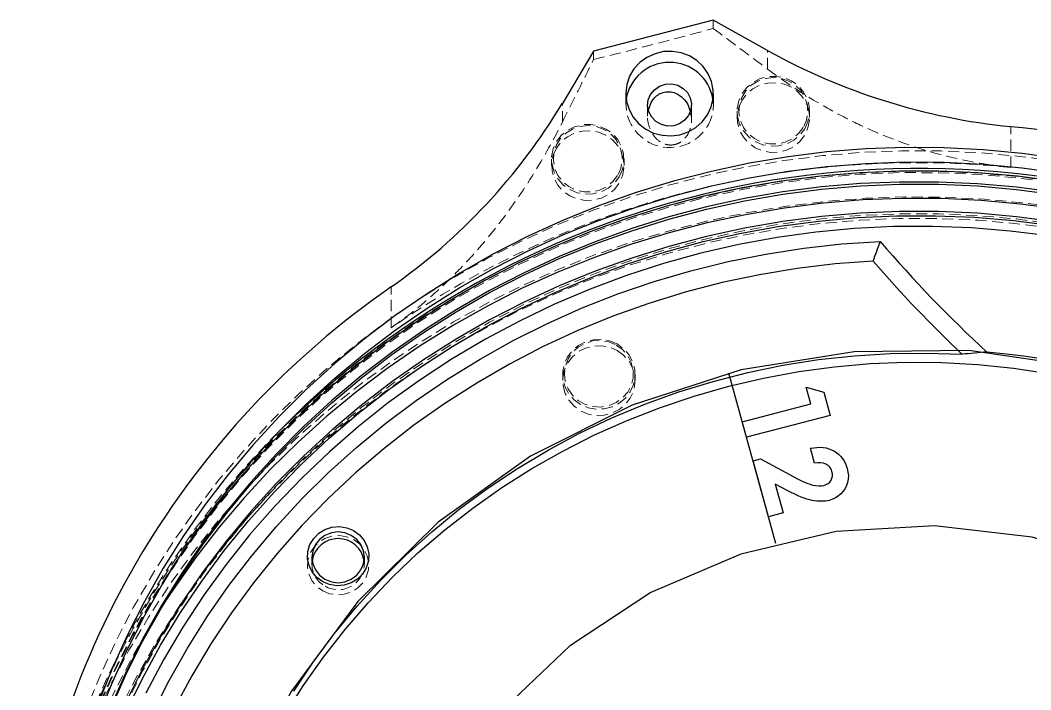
# Model space of a CAD drawing. Header units: millimetres. Extents: x -115 to 115, y -118 to 118.
# Drawn here: x -102.5 to 12.9, y 42 to 118.4 of the extents above; entities that cross this region are included whole.
import ezdxf

# ---------------------------------------------------------------- set-up
doc = ezdxf.new("R2010")
doc.units = ezdxf.units.MM
doc.linetypes.add('HIDDEN', pattern=[1.905, 1.27, -0.635])

msp = doc.modelspace()

# ---------------------------------------------------------------- linework, layer by layer
at = {"color": 7, "linetype": 'Continuous', "lineweight": 25}
for p, q in [((-23.37, 118.39), (-37.03, 114.85)), ((-17.18, 114.94), (-23.37, 118.39)), ((-37.03, 114.85), (-40.6, 108.88))]:
    msp.add_line(p, q, dxfattribs=at)
at = {"color": 7, "linetype": 'HIDDEN', "lineweight": 18}
for p, q in [((-23.37, 117.45), (-23.37, 118.39)), ((-37.03, 113.92), (-37.03, 114.85)), ((-17.18, 112.81), (-17.18, 114.94)), ((-33.36, 110.01), (-33.36, 108.72)), ((-23.36, 108.72), (-23.36, 110.01)), ((-40.6, 106.75), (-40.6, 108.88)), ((-30.86, 108.72), (-30.86, 107.35)), ((-25.86, 107.03), (-25.86, 108.72)), ((-20.64, 108), (-20.64, 107.27)), ((-12.37, 107.27), (-12.37, 108)), ((10.59, 101.58), (10.59, 106.24)), ((-41.83, 102.52), (-41.83, 101.79)), ((-33.56, 101.79), (-33.56, 102.52)), ((-60.15, 83.28), (-60.15, 87.93)), ((-40.56, 77.97), (-40.56, 77.25)), ((-32.29, 77.25), (-32.29, 77.97)), ((-69.2, 57.08), (-69.2, 56.3)), ((-63.2, 56.3), (-63.2, 57.08))]:
    msp.add_line(p, q, dxfattribs=at)
at = {"color": 7, "linetype": 'Continuous'}
msp.add_line((-16.21, 58.64), (-21.61, 78.11), dxfattribs=at)
at = {"color": 7, "linetype": 'Continuous', "lineweight": 25, "flags": 128}
for points in [[(-24.03, 107.6), (-23.62, 108.49), (-23.4, 109.44), (-23.38, 110.42), (-23.57, 111.38), (-23.95, 112.28), (-24.51, 113.09), (-25.24, 113.78), (-26.09, 114.31), (-27.03, 114.66), (-28.03, 114.83), (-29.04, 114.8), (-30.02, 114.57), (-30.94, 114.15), (-31.75, 113.57), (-32.42, 112.84), (-32.92, 111.99), (-33.24, 111.06), (-33.36, 110.09), (-33.28, 109.12), (-32.99, 108.18), (-32.51, 107.32), (-31.87, 106.57), (-31.08, 105.96), (-30.18, 105.51), (-29.2, 105.25), (-28.19, 105.18), (-27.19, 105.31), (-26.24, 105.64), (-25.37, 106.14), (-24.62, 106.8), (-24.03, 107.6)], [(-26.2, 107.51), (-26.64, 106.97), (-27.22, 106.57), (-27.89, 106.34), (-28.6, 106.31), (-29.29, 106.47), (-29.91, 106.82), (-30.4, 107.32), (-30.73, 107.93), (-30.86, 108.6), (-30.79, 109.29), (-30.53, 109.92), (-30.09, 110.46), (-29.51, 110.86), (-28.84, 111.09), (-28.13, 111.12), (-27.43, 110.96), (-26.82, 110.61), (-26.33, 110.12), (-26, 109.51), (-25.87, 108.83), (-25.93, 108.15), (-26.2, 107.51)], [(16.3, 102.58), (11.88, 103.19), (7.44, 103.61), (2.98, 103.83), (-1.49, 103.86), (-5.95, 103.7), (-10.4, 103.35), (-14.83, 102.8), (-19.23, 102.06), (-23.59, 101.13), (-27.9, 100.02), (-32.16, 98.72), (-36.35, 97.23), (-40.47, 95.57), (-44.51, 93.72), (-48.46, 91.71), (-52.31, 89.52), (-56.05, 87.17), (-59.68, 84.67), (-63.19, 82), (-66.58, 79.19), (-69.83, 76.23), (-72.94, 73.14), (-75.9, 69.91), (-78.71, 66.56), (-81.36, 63.09), (-83.85, 59.51), (-86.17, 55.82), (-88.31, 52.04), (-90.28, 48.16), (-92.07, 44.21), (-93.67, 40.19)], [(-93.67, 38.53), (-92.07, 42.56), (-90.28, 46.51), (-88.31, 50.38), (-86.17, 54.16), (-83.85, 57.85), (-81.36, 61.43), (-78.71, 64.9), (-75.9, 68.25), (-72.94, 71.48), (-69.83, 74.57), (-66.58, 77.53), (-63.19, 80.34), (-59.68, 83.01), (-56.05, 85.52), (-52.31, 87.87), (-48.46, 90.05), (-44.51, 92.07), (-40.47, 93.91), (-36.35, 95.57), (-32.16, 97.06), (-27.9, 98.36), (-23.59, 99.48), (-19.23, 100.41), (-14.83, 101.14), (-10.4, 101.69), (-5.95, 102.05), (-1.49, 102.21), (2.98, 102.17), (7.44, 101.95), (11.88, 101.53), (16.3, 100.92)], [(15.84, 99.99), (11.37, 100.57), (6.88, 100.97), (2.37, 101.17), (-2.14, 101.17), (-6.65, 100.98), (-11.14, 100.6), (-15.62, 100.02), (-20.06, 99.25), (-24.46, 98.29), (-28.81, 97.13), (-33.11, 95.79), (-37.33, 94.27), (-41.49, 92.57), (-45.56, 90.68), (-49.54, 88.63), (-53.42, 86.4), (-57.19, 84.01), (-60.85, 81.46), (-64.38, 78.75), (-67.79, 75.89), (-71.06, 72.89), (-74.19, 69.75), (-77.17, 66.47), (-79.99, 63.07), (-82.66, 59.56), (-83.55, 58.3)], [(15.64, 98.75), (11.23, 99.33), (6.79, 99.72), (2.34, 99.91), (-2.11, 99.92), (-6.56, 99.73), (-11, 99.35), (-15.42, 98.78), (-19.8, 98.02), (-24.14, 97.07), (-28.44, 95.93), (-32.68, 94.61), (-36.85, 93.1), (-40.95, 91.42), (-44.97, 89.56), (-48.9, 87.53), (-52.73, 85.34), (-56.45, 82.97), (-60.06, 80.46), (-63.55, 77.78), (-66.91, 74.96), (-70.14, 72), (-73.23, 68.9), (-76.17, 65.66), (-78.96, 62.31), (-81.59, 58.84), (-84.06, 55.25), (-86.36, 51.57), (-88.48, 47.79), (-90.43, 43.92), (-92.2, 39.97)], [(-92.2, 39.72), (-90.43, 43.67), (-88.48, 47.54), (-86.36, 51.32), (-84.06, 55.01), (-81.59, 58.59), (-78.96, 62.06), (-76.17, 65.42), (-73.23, 68.65), (-70.14, 71.75), (-66.91, 74.71), (-63.55, 77.53), (-60.06, 80.21), (-56.45, 82.73), (-52.73, 85.09), (-48.9, 87.29), (-44.97, 89.32), (-40.95, 91.17), (-36.85, 92.86), (-32.68, 94.36), (-28.44, 95.68), (-24.14, 96.82), (-19.8, 97.77), (-15.42, 98.53), (-11, 99.1), (-6.56, 99.48), (-2.11, 99.67), (2.34, 99.66), (6.79, 99.47), (11.23, 99.08), (15.64, 98.5)], [(16.15, 96.8), (11.69, 97.4), (7.21, 97.81), (2.71, 98.02), (-1.79, 98.04), (-6.29, 97.87), (-10.78, 97.5), (-15.24, 96.94), (-19.68, 96.19), (-24.07, 95.25), (-28.42, 94.12), (-32.72, 92.81), (-36.94, 91.32), (-41.1, 89.64), (-45.17, 87.79), (-49.16, 85.76), (-53.04, 83.57), (-56.83, 81.21), (-60.5, 78.69), (-64.05, 76.02), (-67.47, 73.19), (-70.76, 70.23), (-73.91, 67.12), (-76.92, 63.88), (-79.77, 60.52), (-82.47, 57.03), (-85, 53.44), (-86.04, 51.86)], [(-90.46, 39.33), (-88.55, 43.23), (-86.46, 47.04), (-84.2, 50.76), (-81.77, 54.37), (-79.17, 57.88), (-76.41, 61.27), (-73.5, 64.53), (-70.43, 67.67), (-67.22, 70.67), (-63.88, 73.52), (-60.4, 76.23), (-56.8, 78.78), (-53.09, 81.18), (-49.27, 83.41), (-45.35, 85.47), (-41.34, 87.36), (-37.24, 89.07), (-33.06, 90.6), (-28.82, 91.95), (-24.53, 93.11), (-20.18, 94.09), (-15.79, 94.87), (-11.36, 95.46), (-6.92, 95.86), (-2.46, 96.06), (2.01, 96.07), (6.47, 95.89), (10.91, 95.51), (15.34, 94.94)], [(15.64, 95.38), (11.23, 95.96), (6.79, 96.35), (2.34, 96.55), (-2.11, 96.55), (-6.56, 96.37), (-11, 95.99), (-15.42, 95.41), (-19.8, 94.65), (-24.14, 93.7), (-28.44, 92.57), (-32.68, 91.24), (-36.85, 89.74), (-40.95, 88.06), (-44.97, 86.2), (-48.9, 84.17), (-52.73, 81.97), (-56.45, 79.61), (-60.06, 77.09), (-63.55, 74.42), (-66.91, 71.6), (-70.14, 68.63), (-73.23, 65.53), (-76.17, 62.3), (-78.96, 58.94), (-81.59, 55.47), (-84.06, 51.89), (-86.36, 48.2), (-88.48, 44.42), (-90.43, 40.55)], [(14.96, 93.76), (10.54, 94.32), (6.11, 94.68), (1.66, 94.85), (-2.79, 94.83), (-7.24, 94.61), (-11.67, 94.19), (-16.08, 93.59), (-20.45, 92.78), (-24.78, 91.79), (-29.06, 90.61), (-33.28, 89.24), (-37.43, 87.69), (-41.51, 85.96), (-45.5, 84.05), (-49.39, 81.97), (-53.18, 79.72), (-56.87, 77.3), (-60.43, 74.73), (-63.88, 72), (-67.18, 69.12), (-70.36, 66.1), (-73.38, 62.95), (-76.26, 59.67), (-78.97, 56.26), (-81.53, 52.74), (-83.91, 49.11), (-86.12, 45.38), (-88.16, 41.55)], [(-87.43, 39.19), (-85.5, 43), (-83.4, 46.72), (-81.12, 50.34), (-78.67, 53.85), (-76.06, 57.26), (-73.29, 60.55), (-70.37, 63.71), (-67.3, 66.74), (-64.09, 69.63), (-60.75, 72.38), (-57.29, 74.98), (-53.7, 77.42), (-50, 79.7), (-46.2, 81.82), (-42.31, 83.77), (-38.32, 85.54), (-34.26, 87.14), (-30.12, 88.56), (-25.93, 89.79), (-21.68, 90.84), (-17.38, 91.7), (-13.05, 92.37), (-8.69, 92.85), (-4.31, 93.13)], [(-5.12, 90.89), (-9.47, 90.56), (-13.8, 90.04), (-18.1, 89.33), (-22.37, 88.43), (-26.58, 87.34), (-30.74, 86.06), (-34.83, 84.59), (-38.85, 82.95), (-42.79, 81.13), (-46.63, 79.13), (-50.38, 76.97), (-54.01, 74.64), (-57.54, 72.15), (-60.94, 69.51), (-64.21, 66.72), (-67.34, 63.78), (-70.33, 60.71), (-73.17, 57.51), (-75.85, 54.18), (-78.37, 50.74), (-80.73, 47.19), (-82.91, 43.54), (-84.91, 39.8)], [(-71.26, 41.78), (-69.04, 45.11), (-66.64, 48.34), (-64.08, 51.45), (-61.37, 54.43), (-58.51, 57.28), (-55.51, 60), (-52.37, 62.56), (-49.11, 64.97), (-45.72, 67.23), (-42.23, 69.32), (-38.63, 71.25), (-34.94, 72.99), (-31.17, 74.57), (-27.32, 75.96), (-23.4, 77.16), (-19.43, 78.18), (-15.41, 79.01), (-11.35, 79.65), (-7.26, 80.09), (-3.16, 80.34), (0.95, 80.39), (5.06, 80.25)], [(-72.31, 39.03), (-70.18, 42.41), (-67.87, 45.69), (-65.4, 48.85), (-62.78, 51.89), (-60, 54.8), (-57.08, 57.57), (-54.02, 60.21), (-50.83, 62.69), (-47.52, 65.03), (-44.09, 67.2), (-40.56, 69.21), (-36.93, 71.04), (-33.21, 72.71), (-29.41, 74.19), (-25.54, 75.49), (-21.61, 76.61), (-17.63, 77.54), (-13.6, 78.28), (-9.54, 78.83), (-5.46, 79.19), (-1.37, 79.35), (2.73, 79.32), (6.82, 79.09), (10.9, 78.67), (14.95, 78.06)], [(-64.45, 60.13), (-63.77, 59.64), (-63.24, 59.01), (-62.88, 58.27), (-62.71, 57.48), (-62.74, 56.66), (-62.98, 55.88), (-63.4, 55.17), (-63.98, 54.59), (-64.7, 54.15), (-65.5, 53.89), (-66.34, 53.83), (-67.17, 53.96), (-67.95, 54.28), (-68.62, 54.77), (-69.15, 55.4), (-69.52, 56.13), (-69.68, 56.93), (-69.65, 57.75), (-69.42, 58.53), (-68.99, 59.24), (-68.41, 59.82), (-67.7, 60.26), (-66.9, 60.52), (-66.06, 60.58), (-65.22, 60.45), (-64.45, 60.13)], [(-64.7, 59.58), (-65.42, 59.87), (-66.2, 59.97), (-66.97, 59.87), (-67.7, 59.58), (-68.32, 59.12), (-68.79, 58.52), (-69.09, 57.83), (-69.2, 57.08), (-69.09, 56.33), (-68.79, 55.63), (-68.32, 55.03), (-67.7, 54.57), (-66.97, 54.28), (-66.2, 54.18), (-65.42, 54.28), (-64.7, 54.57), (-64.07, 55.03), (-63.6, 55.63), (-63.3, 56.33), (-63.2, 57.08), (-63.3, 57.83), (-63.6, 58.52), (-64.07, 59.12), (-64.7, 59.58)]]:
    msp.add_lwpolyline(points, dxfattribs=at)
at = {"color": 7, "linetype": 'HIDDEN', "lineweight": 18, "flags": 128}
for points in [[(-12.93, 106), (-12.56, 106.82), (-12.39, 107.7), (-12.42, 108.59), (-12.66, 109.46), (-13.09, 110.25), (-13.7, 110.93), (-14.44, 111.46), (-15.29, 111.82), (-16.2, 111.98), (-17.13, 111.95), (-18.02, 111.72), (-18.84, 111.3), (-19.54, 110.72), (-20.09, 110), (-20.46, 109.18), (-20.63, 108.3), (-20.6, 107.4), (-20.36, 106.54), (-19.93, 105.75), (-19.32, 105.07), (-18.58, 104.54), (-17.73, 104.18), (-16.82, 104.02), (-15.89, 104.05), (-15, 104.28), (-14.18, 104.7), (-13.48, 105.28), (-12.93, 106)], [(-20.09, 109.27), (-20.46, 108.45), (-20.63, 107.57), (-20.6, 106.68), (-20.36, 105.81), (-19.93, 105.02), (-19.32, 104.35), (-18.58, 103.81), (-17.73, 103.46), (-16.82, 103.29), (-15.89, 103.32), (-15, 103.56), (-14.18, 103.97), (-13.48, 104.56), (-12.93, 105.28), (-12.56, 106.1), (-12.39, 106.98), (-12.42, 107.87), (-12.66, 108.73), (-13.09, 109.52), (-13.7, 110.2), (-14.44, 110.73), (-15.29, 111.09), (-16.2, 111.26), (-17.13, 111.22), (-18.02, 110.99), (-18.84, 110.57), (-19.54, 109.99), (-20.09, 109.27)], [(-13.1, 106.15), (-13.65, 105.44), (-14.35, 104.87), (-15.16, 104.48), (-16.05, 104.27), (-16.97, 104.27), (-17.86, 104.48), (-18.67, 104.87), (-19.37, 105.44), (-19.92, 106.15), (-20.28, 106.96), (-20.44, 107.83), (-20.38, 108.71), (-20.12, 109.56), (-19.67, 110.32), (-19.04, 110.96), (-18.28, 111.45), (-17.42, 111.75), (-16.51, 111.85), (-15.6, 111.75), (-14.74, 111.45), (-13.98, 110.96), (-13.35, 110.32), (-12.9, 109.56), (-12.63, 108.71), (-12.58, 107.83), (-12.74, 106.96), (-13.1, 106.15)], [(-34.11, 100.52), (-33.74, 101.34), (-33.57, 102.22), (-33.61, 103.11), (-33.85, 103.97), (-34.28, 104.77), (-34.88, 105.44), (-35.63, 105.97), (-36.48, 106.33), (-37.39, 106.5), (-38.31, 106.46), (-39.21, 106.23), (-40.02, 105.82), (-40.73, 105.23), (-41.28, 104.51), (-41.65, 103.69), (-41.82, 102.81), (-41.78, 101.92), (-41.54, 101.06), (-41.11, 100.27), (-40.51, 99.59), (-39.76, 99.06), (-38.91, 98.7), (-38, 98.53), (-37.08, 98.57), (-36.18, 98.8), (-35.37, 99.22), (-34.66, 99.8), (-34.11, 100.52)], [(-34.29, 100.67), (-34.83, 99.96), (-35.53, 99.39), (-36.35, 99), (-37.24, 98.79), (-38.15, 98.79), (-39.04, 99), (-39.86, 99.39), (-40.56, 99.96), (-41.1, 100.67), (-41.46, 101.48), (-41.62, 102.35), (-41.57, 103.23), (-41.31, 104.07), (-40.85, 104.84), (-40.22, 105.48), (-39.46, 105.96), (-38.6, 106.27), (-37.69, 106.37), (-36.79, 106.27), (-35.93, 105.96), (-35.17, 105.48), (-34.54, 104.84), (-34.08, 104.07), (-33.82, 103.23), (-33.77, 102.35), (-33.92, 101.48), (-34.29, 100.67)], [(-41.28, 103.79), (-41.65, 102.97), (-41.82, 102.09), (-41.78, 101.2), (-41.54, 100.33), (-41.11, 99.54), (-40.51, 98.86), (-39.76, 98.33), (-38.91, 97.97), (-38, 97.81), (-37.08, 97.84), (-36.18, 98.07), (-35.37, 98.49), (-34.66, 99.07), (-34.11, 99.79), (-33.74, 100.61), (-33.57, 101.49), (-33.61, 102.39), (-33.85, 103.25), (-34.28, 104.04), (-34.88, 104.72), (-35.63, 105.25), (-36.48, 105.61), (-37.39, 105.77), (-38.31, 105.74), (-39.21, 105.51), (-40.02, 105.09), (-40.73, 104.51), (-41.28, 103.79)], [(51.43, 89.94), (55.26, 87.65), (58.97, 85.2), (62.57, 82.59), (66.05, 79.83), (69.4, 76.92), (72.61, 73.88), (75.67, 70.69), (78.59, 67.38), (81.35, 63.95), (83.95, 60.4), (86.39, 56.74), (88.65, 52.99), (90.74, 49.14), (92.65, 45.2), (94.38, 41.19), (95.92, 37.1), (97.27, 32.95), (98.43, 28.75), (99.4, 24.51), (100.17, 20.22), (100.74, 15.91), (101.11, 11.58), (101.29, 7.23), (101.26, 2.89), (101.03, -1.45), (100.61, -5.78), (99.98, -10.09), (99.16, -14.36), (98.14, -18.6), (96.93, -22.78), (95.53, -26.92), (93.94, -30.98), (92.16, -34.98), (90.2, -38.89), (88.06, -42.72), (85.75, -46.45), (83.27, -50.08), (80.63, -53.59), (77.82, -56.99), (74.87, -60.27), (71.76, -63.42), (68.51, -66.43), (65.13, -69.3), (61.62, -72.02), (57.99, -74.59), (54.24, -77), (50.39, -79.24), (46.44, -81.32), (42.39, -83.23), (38.26, -84.96), (34.06, -86.51), (29.79, -87.88), (25.46, -89.07), (21.08, -90.06), (16.65, -90.87), (12.2, -91.49), (7.72, -91.92), (3.22, -92.16), (-1.28, -92.2), (-5.77, -92.05), (-10.26, -91.7), (-14.73, -91.17), (-19.16, -90.44), (-23.56, -89.52), (-27.92, -88.42), (-32.22, -87.13), (-36.45, -85.65), (-40.61, -84), (-44.69, -82.17), (-48.69, -80.16), (-52.59, -77.99), (-56.38, -75.65), (-60.06, -73.15), (-63.63, -70.5), (-67.07, -67.69), (-70.37, -64.74), (-73.54, -61.65), (-76.56, -58.43), (-79.43, -55.08), (-82.15, -51.61), (-84.7, -48.03), (-87.08, -44.35), (-89.3, -40.56), (-91.33, -36.68), (-93.19, -32.72), (-94.86, -28.69), (-96.35, -24.58), (-97.64, -20.42), (-98.74, -16.2), (-99.65, -11.94), (-100.36, -7.65), (-100.87, -3.33), (-101.19, 1.01), (-101.3, 5.35), (-101.21, 9.7), (-100.93, 14.04), (-100.44, 18.36), (-99.76, 22.66), (-98.88, 26.92), (-97.8, 31.14), (-96.53, 35.31), (-95.07, 39.42), (-93.42, 43.47), (-91.59, 47.44), (-89.58, 51.33), (-87.39, 55.13), (-85.03, 58.83), (-82.5, 62.43), (-79.8, 65.91), (-76.95, 69.27), (-73.95, 72.51), (-70.8, 75.62), (-67.52, 78.59), (-64.09, 81.41), (-60.55, 84.09), (-56.88, 86.61), (-53.1, 88.97), (-49.22, 91.17), (-45.23, 93.19), (-41.16, 95.05), (-37.01, 96.73), (-32.79, 98.22), (-28.5, 99.54), (-24.15, 100.67), (-19.76, 101.61), (-15.32, 102.36), (-10.86, 102.93), (-6.37, 103.3), (-1.88, 103.47), (2.62, 103.46), (7.12, 103.25), (11.6, 102.85), (16.06, 102.25), (20.49, 101.47), (24.87, 100.5), (29.21, 99.33), (33.49, 97.99), (37.7, 96.46), (41.84, 94.75), (45.9, 92.87), (49.87, 90.81)], [(45.99, 90.5), (41.93, 92.38), (37.79, 94.1), (33.58, 95.63), (29.3, 96.98), (24.96, 98.14), (20.58, 99.12), (16.15, 99.91), (11.69, 100.51), (7.21, 100.91), (2.71, 101.13), (-1.79, 101.15), (-6.29, 100.97), (-10.78, 100.61), (-15.24, 100.05), (-19.68, 99.3), (-24.07, 98.36), (-28.42, 97.23), (-32.72, 95.92), (-36.94, 94.42), (-41.1, 92.75), (-45.17, 90.89), (-49.16, 88.87), (-53.04, 86.67), (-56.83, 84.32), (-60.5, 81.8), (-64.05, 79.12), (-67.47, 76.3), (-70.76, 73.33), (-73.91, 70.22), (-76.92, 66.99), (-79.77, 63.62), (-82.47, 60.14), (-85, 56.54), (-87.36, 52.84), (-89.56, 49.04), (-91.57, 45.15), (-93.41, 41.18), (-95.06, 37.14), (-96.52, 33.02), (-97.79, 28.85), (-98.87, 24.63), (-99.75, 20.36), (-100.44, 16.07), (-100.92, 11.74), (-101.21, 7.4), (-101.3, 3.05), (-101.19, -1.29), (-100.88, -5.63), (-100.36, -9.95), (-99.66, -14.25), (-98.75, -18.51), (-97.65, -22.72), (-96.35, -26.89), (-94.87, -30.99), (-93.2, -35.03), (-91.34, -38.99), (-89.3, -42.87), (-87.09, -46.66), (-84.71, -50.35), (-82.15, -53.93), (-79.44, -57.4), (-76.57, -60.75), (-73.55, -63.97), (-70.38, -67.06), (-67.07, -70.02), (-63.63, -72.82), (-60.07, -75.48), (-56.38, -77.98), (-52.59, -80.32), (-48.69, -82.49), (-44.69, -84.5), (-40.61, -86.33), (-36.45, -87.98), (-32.21, -89.46), (-27.91, -90.75), (-23.56, -91.85), (-19.15, -92.77), (-14.72, -93.5), (-10.25, -94.03), (-5.76, -94.38), (-1.26, -94.53), (3.24, -94.49), (7.74, -94.25), (12.22, -93.82), (16.68, -93.2), (21.1, -92.39), (25.48, -91.39), (29.81, -90.2), (34.08, -88.83), (38.29, -87.28), (42.42, -85.54), (46.46, -83.64), (50.42, -81.55), (54.27, -79.31), (58.02, -76.9), (61.65, -74.33), (65.16, -71.6), (68.55, -68.73), (71.79, -65.72), (74.9, -62.57), (77.85, -59.29), (80.66, -55.89), (83.3, -52.37), (85.78, -48.74), (88.09, -45), (90.22, -41.17), (92.18, -37.26), (93.96, -33.26), (95.55, -29.19), (96.95, -25.06), (98.16, -20.87), (99.17, -16.63), (99.99, -12.36), (100.61, -8.05), (101.04, -3.72), (101.26, 0.62), (101.29, 4.97), (101.11, 9.32), (100.73, 13.65), (100.16, 17.96), (99.39, 22.25), (98.42, 26.5), (97.25, 30.7), (95.9, 34.84), (94.35, 38.93), (92.62, 42.94), (90.71, 46.88), (88.61, 50.73), (86.34, 54.49), (83.9, 58.14), (81.3, 61.69), (78.53, 65.12), (75.61, 68.43), (72.54, 71.61), (69.33, 74.66), (65.98, 77.56), (62.5, 80.32), (58.89, 82.93), (55.17, 85.38)], [(45.76, 90.4), (41.7, 92.29), (37.55, 94), (33.32, 95.54), (29.03, 96.89), (24.68, 98.05), (20.28, 99.02), (15.84, 99.8), (11.37, 100.39), (6.88, 100.78), (2.37, 100.98), (-2.14, 100.99), (-6.65, 100.8), (-11.14, 100.41), (-15.62, 99.84), (-20.06, 99.06), (-24.46, 98.1), (-28.81, 96.95), (-33.11, 95.61), (-37.33, 94.09), (-41.49, 92.38), (-45.56, 90.5), (-49.54, 88.44), (-53.42, 86.22), (-57.19, 83.82), (-60.85, 81.27), (-64.38, 78.56), (-67.79, 75.71), (-71.06, 72.7), (-74.19, 69.56), (-77.17, 66.29), (-79.99, 62.89), (-82.66, 59.37), (-85.16, 55.74), (-87.49, 52.01), (-89.64, 48.18), (-91.61, 44.26), (-93.4, 40.26), (-95.01, 36.18), (-96.42, 32.04), (-97.64, 27.85), (-98.66, 23.6), (-99.49, 19.32), (-100.11, 15), (-100.54, 10.66), (-100.76, 6.31), (-100.78, 1.95), (-100.6, -2.41), (-100.22, -6.75), (-99.64, -11.07), (-98.86, -15.37), (-97.88, -19.62), (-96.7, -23.83), (-95.33, -27.98), (-93.77, -32.07), (-92.02, -36.09), (-90.09, -40.03), (-87.98, -43.88), (-85.69, -47.64), (-83.22, -51.29), (-80.59, -54.83), (-77.8, -58.26), (-74.86, -61.56), (-71.76, -64.73), (-68.52, -67.76), (-65.14, -70.65), (-61.64, -73.4), (-58, -75.98), (-54.26, -78.41), (-50.4, -80.67), (-46.44, -82.77), (-42.39, -84.69), (-38.26, -86.43), (-34.04, -88), (-29.76, -89.38), (-25.42, -90.57), (-21.03, -91.58), (-16.6, -92.39), (-12.13, -93.01), (-7.64, -93.44), (-3.14, -93.67), (1.38, -93.71), (5.89, -93.55), (10.38, -93.2), (14.86, -92.65), (19.31, -91.92), (23.72, -90.99), (28.08, -89.87), (32.38, -88.56), (36.62, -87.07), (40.79, -85.39), (44.87, -83.54), (48.87, -81.51), (52.77, -79.31), (56.56, -76.95), (60.23, -74.42), (63.79, -71.74), (67.22, -68.91), (70.52, -65.93), (73.67, -62.81), (76.67, -59.56), (79.53, -56.18), (82.22, -52.68), (84.75, -49.07), (87.1, -45.36), (89.29, -41.54), (91.29, -37.64), (93.11, -33.65), (94.75, -29.59), (96.19, -25.46), (97.44, -21.27), (98.5, -17.03), (99.36, -12.75), (100.02, -8.44), (100.48, -4.1), (100.74, 0.25), (100.8, 4.61), (100.65, 8.96), (100.3, 13.31), (99.75, 17.64), (99.01, 21.93), (98.06, 26.2), (96.92, 30.41), (95.58, 34.58), (94.05, 38.68), (92.33, 42.71), (90.43, 46.66), (88.35, 50.53), (86.09, 54.3), (83.65, 57.97), (81.05, 61.53), (78.29, 64.98), (75.37, 68.3), (72.3, 71.49), (69.08, 74.55), (65.73, 77.47), (62.24, 80.23), (58.63, 82.85), (54.9, 85.3)], [(46.53, 87.44), (42.46, 89.34), (38.3, 91.06), (34.07, 92.6), (29.77, 93.96), (25.42, 95.14), (21.01, 96.13), (16.56, 96.93), (12.09, 97.54), (7.58, 97.96), (3.07, 98.19), (-1.46, 98.22), (-5.98, 98.06), (-10.49, 97.71), (-14.97, 97.17), (-19.43, 96.44), (-23.85, 95.51), (-28.23, 94.4), (-32.55, 93.11), (-36.8, 91.63), (-40.99, 89.97), (-45.09, 88.13), (-49.11, 86.13), (-53.03, 83.95), (-56.85, 81.61), (-60.56, 79.1), (-64.15, 76.45), (-67.61, 73.64), (-70.94, 70.68), (-74.14, 67.59), (-77.19, 64.36), (-80.09, 61.01), (-82.83, 57.54), (-85.42, 53.95), (-87.83, 50.26), (-90.08, 46.47), (-92.15, 42.58), (-94.04, 38.61), (-95.75, 34.57), (-97.27, 30.45), (-98.6, 26.28), (-99.74, 22.05), (-100.68, 17.78), (-101.43, 13.47), (-101.99, 9.13), (-102.34, 4.77), (-102.49, 0.41), (-102.45, -3.96), (-102.2, -8.32), (-101.76, -12.67), (-101.12, -17), (-100.28, -21.29), (-99.24, -25.54), (-98.01, -29.75), (-96.6, -33.9), (-94.99, -37.98), (-93.2, -41.99), (-91.66, -45.1)], [(54.74, 80.12), (58.45, 77.67), (62.05, 75.07), (65.53, 72.31), (68.87, 69.4), (72.08, 66.35), (75.14, 63.17), (78.06, 59.85), (80.81, 56.42), (83.4, 52.87), (85.83, 49.21), (88.08, 45.45), (90.16, 41.59), (92.06, 37.65), (93.77, 33.63), (95.29, 29.54), (96.63, 25.39), (97.77, 21.19), (98.71, 16.94), (99.46, 12.65), (100, 8.34), (100.35, 4.01), (100.5, -0.34), (100.44, -4.68), (100.18, -9.02), (99.72, -13.34), (99.06, -17.64), (98.21, -21.91), (97.15, -26.13), (95.91, -30.31), (94.47, -34.43), (92.84, -38.48), (91.02, -42.45), (89.02, -46.35), (86.84, -50.15), (84.49, -53.86), (81.97, -57.46), (79.29, -60.94), (76.45, -64.31), (73.45, -67.55), (70.31, -70.66), (67.02, -73.63), (63.6, -76.46), (60.06, -79.13), (56.39, -81.65), (52.61, -84.01), (48.72, -86.2), (44.74, -88.22), (40.67, -90.07), (36.51, -91.74), (32.29, -93.22), (27.99, -94.53), (23.65, -95.64), (19.25, -96.57), (14.82, -97.31), (10.35, -97.85), (5.87, -98.2), (1.37, -98.36), (-3.13, -98.32), (-7.62, -98.09), (-12.1, -97.66), (-16.55, -97.04), (-20.97, -96.23), (-25.35, -95.23), (-29.67, -94.04), (-33.94, -92.67), (-38.14, -91.11), (-42.27, -89.37), (-46.3, -87.45), (-50.25, -85.36), (-54.1, -83.11), (-57.83, -80.69), (-61.45, -78.11), (-64.95, -75.37), (-68.32, -72.49), (-71.55, -69.47), (-74.64, -66.31), (-77.57, -63.01), (-80.35, -59.6), (-82.98, -56.07), (-85.43, -52.42), (-87.71, -48.68), (-89.82, -44.84), (-91.75, -40.91), (-93.49, -36.91), (-95.05, -32.83), (-96.42, -28.69), (-97.59, -24.49), (-98.57, -20.25), (-99.34, -15.97), (-99.93, -11.66), (-100.31, -7.33), (-100.48, -2.99), (-100.46, 1.36), (-100.24, 5.7), (-99.81, 10.02), (-99.19, 14.33), (-98.37, 18.6), (-97.35, 22.83), (-96.13, 27.02), (-94.72, 31.15), (-93.12, 35.21), (-91.34, 39.2), (-89.37, 43.11), (-87.23, 46.92), (-84.9, 50.65), (-82.41, 54.27), (-79.76, 57.77), (-76.94, 61.16), (-73.97, 64.42), (-70.85, 67.56), (-67.59, 70.55), (-64.19, 73.4), (-60.66, 76.1), (-57.02, 78.65), (-53.26, 81.03), (-49.39, 83.25), (-45.42, 85.3), (-41.36, 87.18), (-37.22, 88.88), (-33.01, 90.4), (-28.73, 91.73), (-24.39, 92.88), (-20, 93.84), (-15.57, 94.61), (-11.11, 95.19), (-6.63, 95.57), (-2.14, 95.76), (2.36, 95.75), (6.86, 95.56), (11.34, 95.16), (15.8, 94.57), (20.22, 93.8), (24.61, 92.83), (28.95, 91.67), (33.22, 90.32), (37.44, 88.8), (41.57, 87.09), (45.63, 85.2)], [(45.17, 85.84), (41.16, 87.71), (37.06, 89.4), (32.89, 90.91), (28.66, 92.24), (24.36, 93.39), (20.02, 94.35), (15.64, 95.12), (11.23, 95.7), (6.79, 96.09), (2.34, 96.29), (-2.11, 96.29), (-6.56, 96.11), (-11, 95.73), (-15.42, 95.16), (-19.8, 94.39), (-24.14, 93.44), (-28.44, 92.31), (-32.68, 90.99), (-36.85, 89.48), (-40.95, 87.8), (-44.97, 85.94), (-48.9, 83.91), (-52.73, 81.71), (-56.45, 79.35), (-60.06, 76.83), (-63.55, 74.16), (-66.91, 71.34), (-70.14, 68.37), (-73.23, 65.27), (-76.17, 62.04), (-78.96, 58.69), (-81.59, 55.21), (-84.06, 51.63), (-86.36, 47.95), (-88.48, 44.16), (-90.43, 40.3), (-92.2, 36.35), (-93.78, 32.32), (-95.17, 28.24), (-96.38, 24.09), (-97.39, 19.9), (-98.2, 15.67), (-98.82, 11.41), (-99.24, 7.13), (-99.46, 2.83), (-99.48, -1.47), (-99.31, -5.77), (-98.93, -10.06), (-98.36, -14.32), (-97.58, -18.56), (-96.62, -22.76), (-95.46, -26.91), (-94.1, -31.01), (-92.56, -35.05), (-90.84, -39.02), (-88.93, -42.91), (-86.84, -46.71), (-84.58, -50.41), (-82.15, -54.02), (-79.56, -57.52), (-76.8, -60.9), (-73.89, -64.16), (-70.84, -67.29), (-67.64, -70.28), (-64.3, -73.14), (-60.84, -75.84), (-57.26, -78.4), (-53.56, -80.79), (-49.75, -83.03), (-45.84, -85.09), (-41.85, -86.99), (-37.76, -88.71), (-33.6, -90.26), (-29.38, -91.62), (-25.1, -92.8), (-20.76, -93.79), (-16.39, -94.59), (-11.98, -95.2), (-7.54, -95.63), (-3.1, -95.86), (1.36, -95.89), (5.81, -95.74), (10.25, -95.39), (14.67, -94.85), (19.06, -94.12), (23.41, -93.2), (27.72, -92.1), (31.97, -90.81), (36.15, -89.33), (40.26, -87.68), (44.3, -85.85), (48.24, -83.85), (52.09, -81.68), (55.83, -79.35), (59.46, -76.86), (62.97, -74.21), (66.35, -71.41), (69.61, -68.47), (72.72, -65.39), (75.68, -62.18), (78.5, -58.85), (81.16, -55.4), (83.65, -51.83), (85.98, -48.16), (88.14, -44.4), (90.11, -40.54), (91.91, -36.61), (93.53, -32.6), (94.95, -28.52), (96.19, -24.39), (97.23, -20.2), (98.08, -15.98), (98.73, -11.72), (99.18, -7.44), (99.44, -3.15), (99.5, 1.16), (99.35, 5.46), (99.01, 9.75), (98.47, 14.02), (97.73, 18.26), (96.79, 22.47), (95.67, 26.63), (94.35, 30.74), (92.84, 34.79), (91.14, 38.76), (89.26, 42.67), (87.21, 46.48), (84.98, 50.21), (82.57, 53.83), (80.01, 57.35), (77.28, 60.75), (74.4, 64.03), (71.36, 67.18), (68.19, 70.2), (64.88, 73.08), (61.44, 75.81), (57.87, 78.39), (54.19, 80.81)], [(-34.36, 81.43), (-35.21, 81.79), (-36.12, 81.95), (-37.05, 81.92), (-37.94, 81.69), (-38.76, 81.27), (-39.46, 80.69), (-40.01, 79.97), (-40.38, 79.15), (-40.55, 78.27), (-40.52, 77.37), (-40.28, 76.51), (-39.85, 75.72), (-39.24, 75.04), (-38.5, 74.51), (-37.65, 74.15), (-36.74, 73.99), (-35.81, 74.02), (-34.92, 74.25), (-34.1, 74.67), (-33.4, 75.25), (-32.85, 75.97), (-32.48, 76.79), (-32.31, 77.67), (-32.34, 78.57), (-32.58, 79.43), (-33.01, 80.22), (-33.62, 80.9), (-34.36, 81.43)], [(-34.36, 80.7), (-33.62, 80.17), (-33.01, 79.5), (-32.58, 78.7), (-32.34, 77.84), (-32.31, 76.95), (-32.48, 76.07), (-32.85, 75.25), (-33.4, 74.53), (-34.1, 73.95), (-34.92, 73.53), (-35.81, 73.3), (-36.74, 73.26), (-37.65, 73.43), (-38.5, 73.79), (-39.24, 74.32), (-39.85, 75), (-40.28, 75.79), (-40.52, 76.65), (-40.55, 77.54), (-40.38, 78.42), (-40.01, 79.24), (-39.46, 79.96), (-38.76, 80.55), (-37.94, 80.96), (-37.05, 81.19), (-36.12, 81.23), (-35.21, 81.06), (-34.36, 80.7)], [(-34.46, 81.31), (-33.73, 80.79), (-33.14, 80.11), (-32.73, 79.32), (-32.52, 78.46), (-32.52, 77.58), (-32.73, 76.72), (-33.14, 75.93), (-33.73, 75.26), (-34.46, 74.73), (-35.3, 74.38), (-36.2, 74.23), (-37.11, 74.28), (-37.99, 74.53), (-38.78, 74.97), (-39.44, 75.58), (-39.95, 76.32), (-40.26, 77.15), (-40.36, 78.02), (-40.26, 78.9), (-39.95, 79.73), (-39.44, 80.47), (-38.78, 81.07), (-37.99, 81.51), (-37.11, 81.77), (-36.2, 81.82), (-35.3, 81.66), (-34.46, 81.31)], [(-73.09, 71.32), (-73.91, 70.48), (-76.92, 67.25), (-79.77, 63.88), (-82.47, 60.4), (-85, 56.8), (-87.36, 53.1), (-89.56, 49.3), (-91.57, 45.41), (-93.41, 41.44), (-95.06, 37.4), (-96.52, 33.28), (-97.79, 29.11), (-98.87, 24.89), (-99.75, 20.62), (-100.44, 16.33), (-100.92, 12), (-101.21, 7.66), (-101.3, 3.31), (-101.19, -1.03), (-100.88, -5.37), (-100.36, -9.69), (-99.66, -13.99), (-98.75, -18.25), (-97.65, -22.46), (-96.35, -26.63), (-94.87, -30.74), (-93.2, -34.77), (-91.34, -38.74), (-89.3, -42.61), (-87.09, -46.4), (-84.71, -50.09), (-82.15, -53.67), (-79.44, -57.14), (-76.57, -60.49), (-73.55, -63.72), (-70.38, -66.81), (-67.07, -69.76), (-63.63, -72.56), (-60.07, -75.22), (-56.38, -77.72), (-52.59, -80.06), (-48.69, -82.23), (-44.69, -84.24), (-40.61, -86.07), (-36.45, -87.72), (-32.21, -89.2), (-27.91, -90.49), (-23.56, -91.59), (-19.15, -92.51), (-14.72, -93.24), (-10.25, -93.77), (-5.76, -94.12), (-1.26, -94.27), (3.24, -94.23), (7.74, -93.99), (12.22, -93.56), (16.68, -92.94), (21.1, -92.13), (25.48, -91.13), (29.81, -89.94), (34.08, -88.57), (38.29, -87.02), (42.42, -85.28), (46.46, -83.38), (50.42, -81.3), (54.27, -79.05), (58.02, -76.64), (61.65, -74.07), (65.16, -71.34), (68.55, -68.47), (71.79, -65.46), (74.9, -62.31), (77.85, -59.03), (80.66, -55.63), (83.3, -52.11), (85.78, -48.48), (88.09, -44.74), (90.22, -40.92), (92.18, -37), (93.96, -33), (95.55, -28.93), (96.95, -24.8), (98.16, -20.61), (99.17, -16.38), (99.99, -12.1), (100.61, -7.79), (101.04, -3.46), (101.26, 0.88), (101.29, 5.23), (101.11, 9.58), (100.73, 13.91), (100.16, 18.22), (99.39, 22.51), (98.42, 26.75), (97.25, 30.96), (95.9, 35.1), (94.35, 39.19), (92.62, 43.2), (90.71, 47.14), (88.61, 50.99), (86.34, 54.74), (83.9, 58.4), (81.3, 61.95), (78.53, 65.38), (75.61, 68.69), (73.09, 71.32)], [(-67.95, 53.24), (-67.17, 52.92), (-66.34, 52.79), (-65.5, 52.86), (-64.7, 53.11), (-63.98, 53.55), (-63.4, 54.14), (-62.98, 54.84), (-62.74, 55.63), (-62.71, 56.44), (-62.88, 57.24), (-63.24, 57.98), (-63.77, 58.61), (-64.45, 59.1), (-65.22, 59.42), (-66.06, 59.55), (-66.9, 59.48), (-67.7, 59.22), (-68.41, 58.79), (-68.99, 58.2), (-69.42, 57.49), (-69.65, 56.71), (-69.68, 55.9), (-69.52, 55.1), (-69.15, 54.36), (-68.62, 53.73), (-67.95, 53.24)], [(-83.55, 58.3), (-85.16, 55.93), (-87.49, 52.19), (-89.64, 48.36), (-91.61, 44.44), (-93.4, 40.44), (-95.01, 36.37), (-96.42, 32.23), (-97.64, 28.03), (-98.66, 23.78), (-99.49, 19.5), (-100.11, 15.18), (-100.54, 10.84), (-100.76, 6.49), (-100.78, 2.13), (-100.6, -2.22), (-100.22, -6.57), (-99.64, -10.89), (-98.86, -15.18), (-97.88, -19.44), (-96.7, -23.65), (-95.33, -27.8), (-93.77, -31.89), (-92.02, -35.91), (-90.09, -39.84), (-87.98, -43.7), (-85.69, -47.45), (-83.22, -51.1), (-80.59, -54.65), (-77.8, -58.07), (-74.86, -61.37), (-71.76, -64.55), (-68.52, -67.58), (-65.14, -70.47), (-61.64, -73.21), (-58, -75.8), (-54.26, -78.23), (-50.4, -80.49), (-46.44, -82.58), (-42.39, -84.51), (-38.26, -86.25), (-34.04, -87.81), (-29.76, -89.19), (-25.42, -90.39), (-21.03, -91.39), (-16.6, -92.21), (-12.13, -92.83), (-7.64, -93.25), (-3.14, -93.49), (1.38, -93.53), (5.89, -93.37), (10.38, -93.02), (14.86, -92.47), (19.31, -91.73), (23.72, -90.8), (28.08, -89.68), (32.38, -88.37), (36.62, -86.88), (40.79, -85.21), (44.87, -83.35), (48.87, -81.33), (52.77, -79.13), (56.56, -76.76), (60.23, -74.24), (63.79, -71.56), (67.22, -68.72), (70.52, -65.74), (73.67, -62.63), (76.67, -59.38), (79.53, -56), (82.22, -52.5), (84.75, -48.89), (87.1, -45.17), (89.29, -41.36), (91.29, -37.45), (93.11, -33.46), (94.75, -29.4), (96.19, -25.27), (97.44, -21.08), (98.5, -16.85), (99.36, -12.57), (100.02, -8.26), (100.48, -3.92), (100.74, 0.43), (100.8, 4.79), (100.65, 9.15), (100.3, 13.49), (99.75, 17.82), (99.01, 22.12), (98.06, 26.38), (96.92, 30.6), (95.58, 34.76), (94.05, 38.86), (92.33, 42.89), (90.43, 46.84), (88.35, 50.71), (86.09, 54.48), (83.65, 58.15), (83.55, 58.3)], [(-86.04, 51.86), (-87.36, 49.74), (-89.56, 45.94), (-91.57, 42.05), (-93.41, 38.08), (-95.06, 34.03), (-96.52, 29.92), (-97.79, 25.75), (-98.87, 21.52), (-99.75, 17.26), (-100.44, 12.96), (-100.92, 8.64), (-101.21, 4.3), (-101.3, -0.05), (-101.19, -4.4), (-100.88, -8.74), (-100.36, -13.06), (-99.66, -17.35), (-98.75, -21.61), (-97.65, -25.83), (-96.35, -29.99), (-94.87, -34.1), (-93.2, -38.14), (-91.34, -42.1), (-89.3, -45.98), (-87.09, -49.77), (-84.71, -53.46), (-82.15, -57.04), (-79.44, -60.51), (-76.57, -63.86), (-73.55, -67.08), (-70.38, -70.17), (-67.07, -73.12), (-63.63, -75.93), (-60.07, -78.58), (-56.38, -81.08), (-52.59, -83.42), (-48.69, -85.6), (-44.69, -87.6), (-40.61, -89.43), (-36.45, -91.09), (-32.21, -92.56), (-27.91, -93.85), (-23.56, -94.96), (-19.15, -95.88), (-14.72, -96.6), (-10.25, -97.14), (-5.76, -97.48), (-1.26, -97.63), (3.24, -97.59), (7.74, -97.36), (12.22, -96.93), (16.68, -96.31), (21.1, -95.5), (25.48, -94.5), (29.81, -93.31), (34.08, -91.94), (38.29, -90.38), (42.42, -88.65), (46.46, -86.74), (50.42, -84.66), (54.27, -82.41), (58.02, -80), (61.65, -77.43), (65.16, -74.71), (68.55, -71.84), (71.79, -68.83), (74.9, -65.68), (77.85, -62.4), (80.66, -58.99), (83.3, -55.47), (85.78, -51.84), (88.09, -48.11), (90.22, -44.28), (92.18, -40.36), (93.96, -36.37), (95.55, -32.3), (96.95, -28.17), (98.16, -23.98), (99.17, -19.74), (99.99, -15.46), (100.61, -11.16), (101.04, -6.83), (101.26, -2.48), (101.29, 1.87), (101.11, 6.21), (100.73, 10.54), (100.16, 14.86), (99.39, 19.14), (98.42, 23.39), (97.25, 27.59), (95.9, 31.74), (94.35, 35.82), (92.62, 39.84), (90.71, 43.77), (88.61, 47.62), (86.34, 51.38), (86.04, 51.86)]]:
    msp.add_lwpolyline(points, dxfattribs=at)
at = {"color": 7, "linetype": 'Continuous', "flags": 128}
for points in [[(71.57, -41.33), (77.42, -30.01), (81.36, -17.94), (83.3, -5.42), (83.18, 7.24), (81.02, 19.72), (76.86, 31.72), (70.81, 42.95), (63.02, 53.12), (53.67, 61.99), (43.01, 69.34), (31.28, 74.99), (18.78, 78.79), (5.82, 80.67), (-7.28, 80.55), (-20.2, 78.47), (-32.63, 74.45), (-44.25, 68.61), (-54.78, 61.08), (-63.96, 52.05), (-71.57, 41.75), (-77.42, 30.42), (-81.36, 18.35)], [(-10.75, 75.91), (-10.02, 73.28), (-10.02, 73.28), (-19.58, 70.81), (-19.58, 70.81), (-20.07, 72.55), (-20.07, 72.55), (-12.22, 74.58), (-12.22, 74.58), (-12.75, 76.48), (-12.75, 76.48), (-10.75, 75.91)], [(-11.81, 67.81), (-12.28, 69.52), (-12.28, 69.52), (-11.9, 69.59), (-11.53, 69.63), (-11.17, 69.64), (-10.83, 69.61), (-10.5, 69.56), (-10.18, 69.47), (-9.88, 69.36), (-9.59, 69.22), (-9.32, 69.04), (-9.07, 68.85), (-8.85, 68.64), (-8.65, 68.4), (-8.47, 68.14), (-8.32, 67.85), (-8.19, 67.54), (-8.08, 67.21), (-8.08, 67.21), (-7.99, 66.8), (-7.95, 66.4), (-7.97, 66.01), (-8.04, 65.63), (-8.16, 65.28), (-8.33, 64.94), (-8.55, 64.62), (-8.81, 64.33), (-9.11, 64.07), (-9.43, 63.86), (-9.76, 63.7), (-10.11, 63.58), (-10.11, 63.58), (-10.33, 63.53), (-10.56, 63.5), (-10.79, 63.48), (-11.03, 63.47), (-11.28, 63.48), (-11.54, 63.5), (-11.8, 63.53), (-12.07, 63.58), (-12.36, 63.64), (-12.67, 63.72), (-12.99, 63.83), (-13.33, 63.96), (-13.69, 64.11), (-14.07, 64.28), (-14.46, 64.47), (-14.87, 64.68), (-14.87, 64.68), (-16.29, 65.43), (-16.29, 65.43), (-15.38, 62.14), (-15.38, 62.14), (-17.06, 61.7), (-17.06, 61.7), (-18.83, 68.1), (-18.83, 68.1), (-17.96, 68.32), (-17.96, 68.32), (-14.16, 66.25), (-14.16, 66.25), (-13.82, 66.07), (-13.51, 65.91), (-13.21, 65.76), (-12.94, 65.64), (-12.68, 65.53), (-12.44, 65.45), (-12.22, 65.37), (-12.03, 65.32), (-11.66, 65.26), (-11.33, 65.23), (-11.02, 65.24), (-10.74, 65.29), (-10.74, 65.29), (-10.48, 65.38), (-10.26, 65.51), (-10.07, 65.67), (-9.92, 65.88), (-9.82, 66.11), (-9.77, 66.35), (-9.77, 66.61), (-9.82, 66.89), (-9.82, 66.89), (-9.86, 67.02), (-9.92, 67.15), (-9.99, 67.27), (-10.07, 67.38), (-10.16, 67.48), (-10.27, 67.57), (-10.39, 67.65), (-10.51, 67.72), (-10.8, 67.82), (-11.11, 67.87), (-11.44, 67.87), (-11.81, 67.81)], [(43.95, -42.89), (51.21, -34.61), (56.82, -25.22), (60.61, -15.01), (62.45, -4.31), (62.28, 6.53), (60.11, 17.17), (56.01, 27.27), (50.11, 36.49), (42.6, 44.55), (33.71, 51.18), (23.75, 56.18), (13.02, 59.38), (1.87, 60.67), (-9.33, 60.02), (-20.24, 57.45), (-30.5, 53.04), (-39.77, 46.93), (-47.77, 39.32), (-54.23, 30.45)]]:
    msp.add_lwpolyline(points, dxfattribs=at)
at = {"color": 7, "linetype": 'Continuous', "lineweight": 25}
for centre, radius, start, end in [((17.7, 177.62), 71.73, 240.9066, 264.3133), ((-28.36, 108.56), 5.02, 9.2442, 170.7558), ((-99.34, 144.11), 68.49, 304.9042, 329.0463), ((0.69, 3.38), 103.33, 37.2015, 84.5036), ((0.06, -2.34), 103.81, 63.7404, 134.8011), ((106.12, 187.49), 145.25, 220.5131, 227.4406), ((106.02, 187.02), 146.95, 220.8587, 226.6018), ((-4.23, 7.05), 98.33, 124.6546, 173.6104), ((0.59, -3.29), 84.1, 36.6731, 85.032), ((-66.2, 56.2), 3.01, 9.282, 170.718)]:
    msp.add_arc(centre, radius, start, end, dxfattribs=at)
at = {"color": 7, "linetype": 'HIDDEN', "lineweight": 18}
for centre, radius, start, end in [((-28.34, 108.85), 5, 174.0824, 329.4164), ((-28.05, 108.72), 4.69, 329.0067, 7.9267), ((-0.07, -3.04), 105.17, 84.1837, 124.838), ((-66.33, 56.31), 2.86, 172.3692, 241.5197), ((-66.19, 56.36), 2.98, 239.6617, 6.2122)]:
    msp.add_arc(centre, radius, start, end, dxfattribs=at)
for points in [[(-37.03, 113.92), (-32.47, 115.02), (-27.92, 116.2), (-23.37, 117.45)], [(-23.37, 117.45), (-21.32, 115.91), (-19.26, 114.36), (-17.18, 112.81)], [(-40.6, 106.75), (-39.4, 109.15), (-38.21, 111.54), (-37.03, 113.92)]]:
    msp.add_open_spline(points, degree=3, dxfattribs=at)
for points, knots in [([(-17.18, 112.81), (-15.25, 111.37), (-13.24, 110.03), (-10.06, 108.18), (-8.97, 107.59), (-6.74, 106.47), (-5.59, 105.94), (-2.07, 104.46), (0.36, 103.63), (4.11, 102.65), (5.38, 102.37), (7.32, 102.02), (7.97, 101.91), (9.28, 101.73), (9.93, 101.65), (10.59, 101.58)], [0, 0, 0, 0, 0.25, 0.25, 0.375, 0.375, 0.5, 0.5, 0.75, 0.75, 0.875, 0.875, 0.9375, 0.9375, 1, 1, 1, 1]), ([(-27.6, 104.24), (-27.81, 104.19), (-28.23, 104.1), (-28.92, 104.22), (-29.67, 104.61), (-30.41, 105.43), (-30.85, 106.63), (-30.96, 107.62), (-30.78, 108.11), (-30.77, 108.13)], [0, 0, 0, 0, 0.0964439, 0.1925262, 0.32401, 0.5076316, 0.7474142, 0.9894226, 1, 1, 1, 1]), ([(-26.02, 107.92), (-25.97, 107.76), (-25.77, 107.13), (-25.91, 106.14), (-26.34, 105.18), (-26.87, 104.6), (-27.32, 104.34), (-27.56, 104.25), (-27.6, 104.24)], [0, 0, 0, 0, 0.128069, 0.473943, 0.681207, 0.841351, 0.972777, 1, 1, 1, 1]), ([(-60.15, 83.28), (-58, 84.78), (-55.99, 86.43), (-53.16, 89.1), (-52.24, 90.03), (-50.92, 91.46), (-50.48, 91.95), (-49.63, 92.93), (-49.21, 93.44), (-47.15, 95.97), (-45.66, 98.06), (-42.94, 102.33), (-41.72, 104.52), (-40.6, 106.75)], [0, 0, 0, 0, 0.25, 0.25, 0.375, 0.375, 0.4375, 0.4375, 0.5, 0.5, 0.75, 0.75, 1, 1, 1, 1])]:
    msp.add_open_spline(points, degree=3, knots=knots, dxfattribs=at)
at = {"color": 7, "linetype": 'Continuous', "lineweight": 25}
msp.add_open_spline([(-30.77, 108.13), (-30.68, 108.43), (-30.53, 108.97), (-30.02, 109.62), (-29.44, 110.04), (-28.8, 110.24), (-28.17, 110.23), (-27.49, 110.02), (-26.76, 109.49), (-26.2, 108.74), (-26.07, 108.14), (-26.02, 107.92)], degree=3, knots=[0, 0, 0, 0, 0.135895, 0.245389, 0.333631, 0.422265, 0.502508, 0.587152, 0.717609, 0.89697, 1, 1, 1, 1], dxfattribs=at)
for points in [[(-5.12, 90.89), (-4.85, 91.64), (-4.58, 92.39), (-4.31, 93.13)], [(7.88, 80.5), (6.93, 80.44), (5.99, 80.35), (5.06, 80.25)]]:
    msp.add_open_spline(points, degree=3, dxfattribs=at)

doc.saveas('drawing.dxf')
